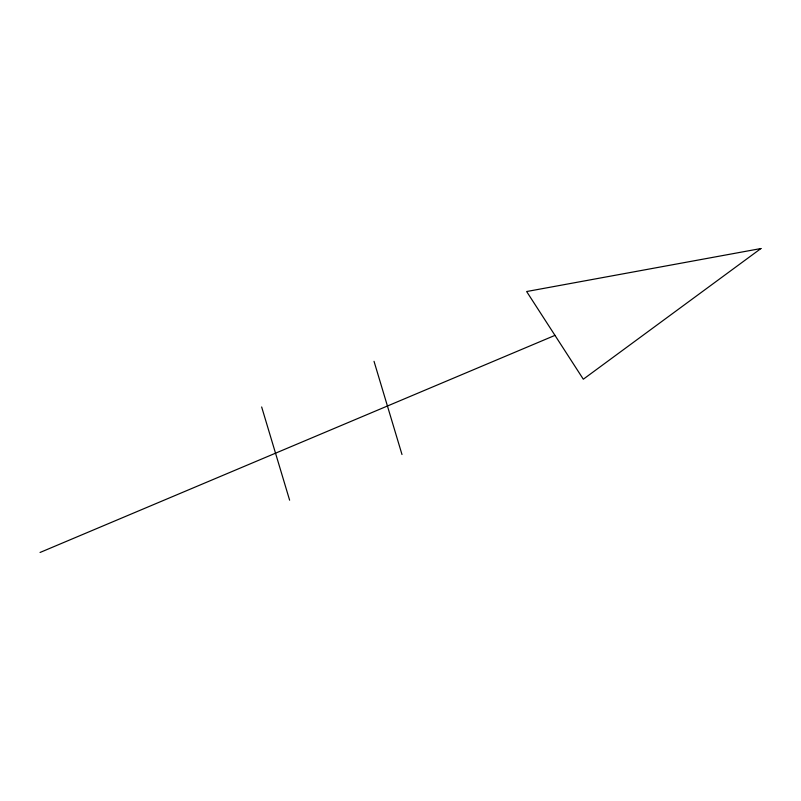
<?xml version="1.0" encoding="UTF-8"?>
<svg xmlns="http://www.w3.org/2000/svg" width="801" height="801" viewBox="0 0 801 801"><rect width="100%" height="100%" fill="white"/><g stroke="black" fill="none" stroke-linecap="round" stroke-linejoin="round"><path stroke-width="1.2" d="M40.05 552.47L554.983 335.369M374.027 361.321L401.992 454.527M261.657 406.968L289.622 500.184M760.95 248.53L583.318 379.213L526.637 291.534L760.95 248.53"/></g></svg>
